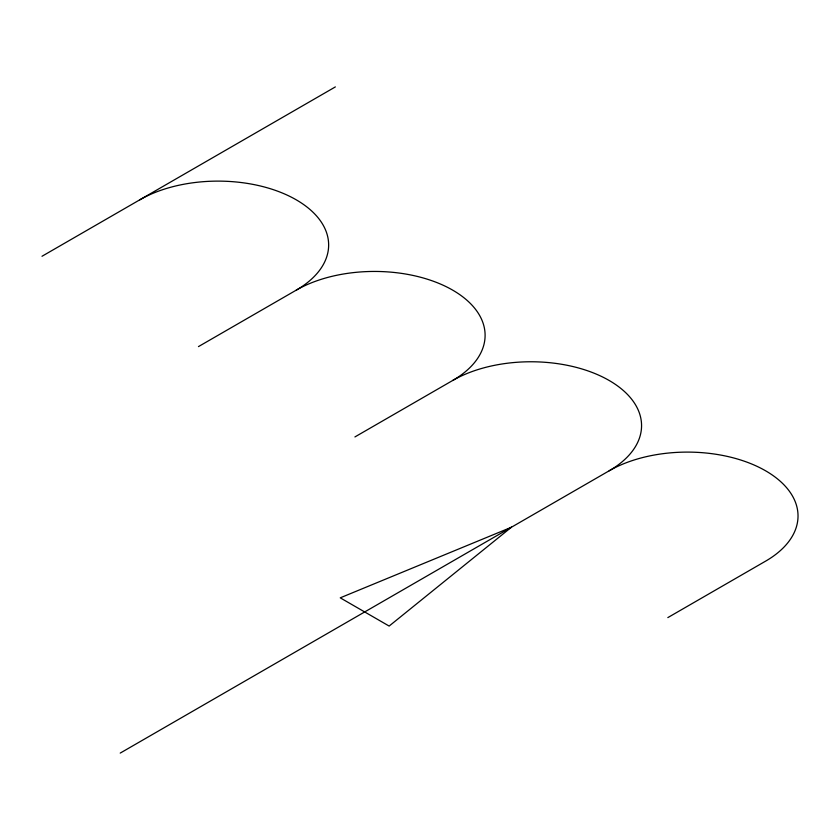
<?xml version="1.0" encoding="UTF-8"?>
<svg xmlns="http://www.w3.org/2000/svg" width="840" height="840" viewBox="0 0 840 840"><rect width="100%" height="100%" fill="white"/><g stroke="black" fill="none" stroke-linecap="round" stroke-linejoin="round"><path stroke-width="1.26" d="M42 256.274L335.36 86.909M198.46 346.605L296.247 290.147A110.628 63.871 0 0 1 452.697 290.147A110.628 63.871 0 0 1 452.697 380.478L354.911 436.937M120.225 753.091L609.158 470.81A110.628 63.871 0 0 1 765.618 470.81A110.628 63.871 0 0 1 765.618 561.141L667.832 617.6M139.786 199.826A110.628 63.871 0 0 1 296.247 199.826A110.628 63.871 0 0 1 296.247 290.147M452.697 380.478A110.628 63.871 0 0 1 609.158 380.478A110.628 63.871 0 0 1 609.158 470.81M511.371 527.268L389.141 626.062L340.242 597.839L511.371 527.268"/></g></svg>
